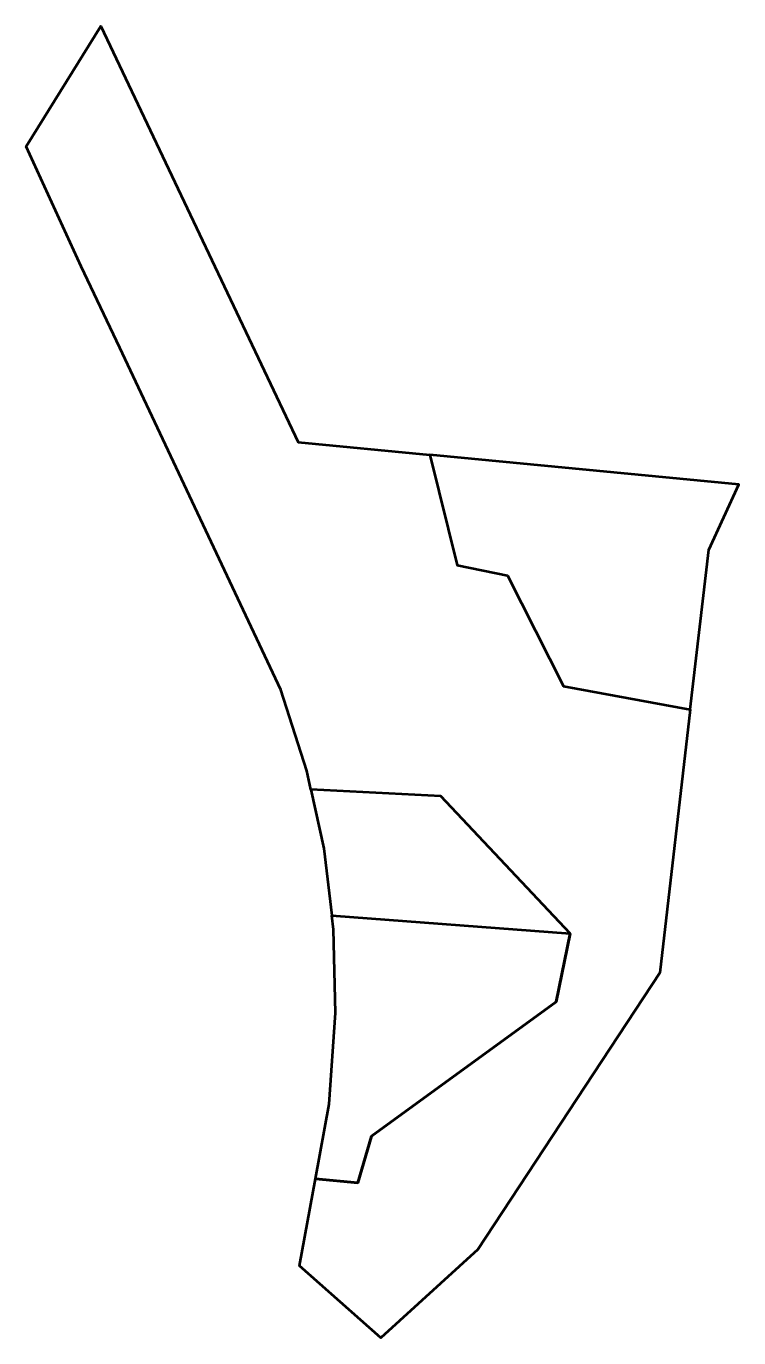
# Model space of a CAD drawing. Header units: metres. Extents: x 807964 to 808059, y 9157305 to 9157479.
import ezdxf

# ---------------------------------------------------------------- set-up
doc = ezdxf.new("R2010")
doc.units = ezdxf.units.M
doc.header["$MEASUREMENT"] = 0
doc.layers.add('2780-21033', color=1, linetype='Continuous')

msp = doc.modelspace()

# ---------------------------------------------------------------- linework, layer by layer
at = {"layer": '2780-21033', "color": 254, "lineweight": 53, "true_color": 0xcccccc}
msp.add_lwpolyline([(808017.62, 9157422.38), (808021.24, 9157407.71), (808027.95, 9157406.34), (808035.37, 9157391.62), (808052.26, 9157388.51), (808048.19, 9157353.5), (808023.98, 9157316.68), (808011.09, 9157304.96), (808000.26, 9157314.55), (808002.39, 9157326.09), (808008, 9157325.56), (808009.85, 9157331.79), (808034.39, 9157349.65), (808036.28, 9157358.74), (808019.06, 9157376.98), (808001.77, 9157377.88), (808001.22, 9157380.35), (807997.79, 9157391.13), (807976.34, 9157436.6), (807971.21, 9157447.44), (807963.9, 9157463.4), (807973.82, 9157479.38), (808000.08, 9157424.07)], close=True, dxfattribs=at)
at = {"layer": '2780-21033', "color": 3, "lineweight": 53, "true_color": 0x00ff00}
for points in [[(808021.24, 9157407.71), (808027.95, 9157406.34), (808035.37, 9157391.62), (808052.26, 9157388.51), (808054.72, 9157409.73), (808058.71, 9157418.44), (808017.62, 9157422.38)], [(808003.51, 9157370.03), (808004.58, 9157361.1), (808036.28, 9157358.74), (808019.06, 9157376.98), (808001.77, 9157377.88)], [(808004.22, 9157336.05), (808005.03, 9157348.16), (808004.8, 9157359.25), (808004.58, 9157361.1), (808036.28, 9157358.74), (808034.39, 9157349.65), (808009.85, 9157331.79), (808008, 9157325.56), (808002.39, 9157326.09)]]:
    msp.add_lwpolyline(points, close=True, dxfattribs=at)

doc.saveas('drawing.dxf')
